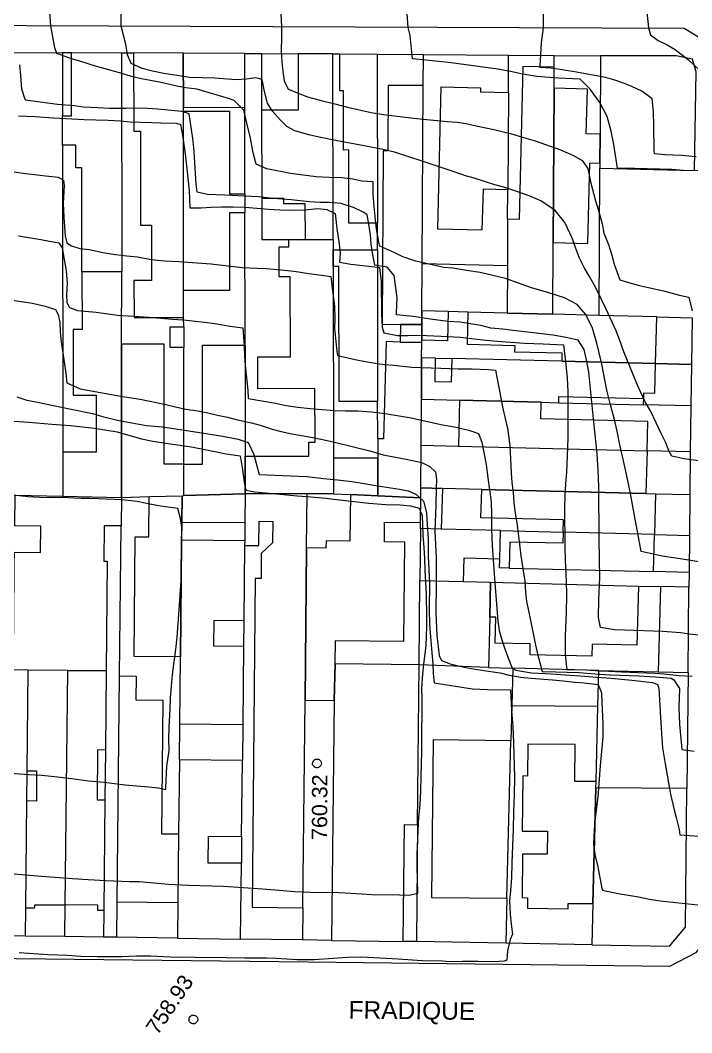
# Model space of a CAD drawing. Header units: metres. Extents: x 325024 to 7190115, y 7391967 to 10157759.
# Drawn here: x 325646.5 to 325723, y 7393605.6 to 7393721.1 of the extents above; entities that cross this region are included whole.
import ezdxf
from ezdxf.enums import TextEntityAlignment as Align

# ---------------------------------------------------------------- set-up
doc = ezdxf.new("R2010")
doc.units = ezdxf.units.M
doc.layers.get('0').update_dxf_attribs({"lineweight": 18})
for name, color, linetype, lineweight in [('100_SIST_VIARIO_MEIO_FIO', 1, 'Continuous', 18), ('160_P_SIMP_ASF_TOP', 7, 'Continuous', 18), ('206_MURO_E_MURO_ARRIMO', 7, 'Continuous', 18), ('214_PROJ_BEIRAL_EDIF', 10, 'Continuous', 18), ('600_CURVA_MESTRA', 14, 'Continuous', 18), ('604_CURVA_INTERM', 7, 'Continuous', 18), ('606_PTO_COTADO', 7, 'Continuous', 18)]:
    doc.layers.add(name, color=color, linetype=linetype, lineweight=lineweight)
doc.styles.add('Style-Arial', font='arial.ttf', dxfattribs={"height": 1.75})

# ---------------------------------------------------------------- blocks, each defined once
blk = doc.blocks.new('SP09')
at = {"color": 0, "linetype": 'Continuous'}
blk.add_lwpolyline([(-0.03, -0.51), (-0.14, -0.49), (-0.24, -0.46), (-0.31, -0.42), (-0.35, -0.39), (-0.42, -0.31), (-0.47, -0.24), (-0.51, -0.15), (-0.52, -0.09), (-0.52, 0.03), (-0.51, 0.11), (-0.48, 0.2), (-0.44, 0.27), (-0.4, 0.33), (-0.32, 0.39), (-0.23, 0.44), (-0.15, 0.48), (-0.1, 0.48), (-0.03, 0.48), (0.08, 0.48), (0.19, 0.44), (0.27, 0.4), (0.35, 0.32), (0.41, 0.23), (0.46, 0.11), (0.48, 0.03), (0.48, -0.03), (0.47, -0.08), (0.44, -0.21), (0.38, -0.3), (0.31, -0.38), (0.23, -0.44), (0.1, -0.49), (0.02, -0.51)], close=True, dxfattribs=at)

msp = doc.modelspace()

# ---------------------------------------------------------------- linework, layer by layer
at = {"layer": '100_SIST_VIARIO_MEIO_FIO'}
msp.add_lwpolyline([(325512.022, 7393658.305), (325512, 7393652.33), (325511.892, 7393620.672), (325512.849, 7393617.967), (325514.493, 7393616.586), (325516.635, 7393615.842), (325576.238, 7393614.852), (325679.249, 7393613.673), (325720.494, 7393613.183), (325723.483, 7393614.756), (325725.044, 7393616.717), (325725.825, 7393652.978), (325726.609, 7393715.755), (325724.031, 7393718.919), (325722.102, 7393720.12), (325553.368, 7393720.785)], dxfattribs=at)
at = {"layer": '206_MURO_E_MURO_ARRIMO'}
for p, q in [((325643.933, 7393717.358), (325651.264, 7393717.387)), ((325651.264, 7393717.387), (325652.31, 7393717.381)), ((325657.99, 7393717.351), (325659.371, 7393717.343)), ((325672.057, 7393717.276), (325673.951, 7393717.266)), ((325673.951, 7393717.266), (325678.125, 7393717.244)), ((325682.088, 7393717.223), (325682.859, 7393717.218)), ((325687.133, 7393717.188), (325692.395, 7393717.152)), ((325692.395, 7393717.152), (325702.107, 7393717.085)), ((325702.107, 7393717.085), (325707.304, 7393717.05)), ((325707.304, 7393717.05), (325712.582, 7393717.013)), ((325722.851, 7393677.067), (325722.8, 7393671.839)), ((325722.8, 7393671.839), (325722.753, 7393666.961)), ((325722.753, 7393666.961), (325722.708, 7393662.31)), ((325722.708, 7393662.31), (325722.666, 7393658.075)), ((325722.666, 7393658.075), (325722.65, 7393656.394)), ((325647.036, 7393616.624), (325645.347, 7393616.648)), ((325651.562, 7393616.56), (325647.036, 7393616.624)), ((325655.944, 7393616.498), (325651.562, 7393616.56)), ((325657.467, 7393616.476), (325655.944, 7393616.498)), ((325664.383, 7393616.378), (325657.467, 7393616.476)), ((325678.632, 7393616.176), (325671.566, 7393616.276)), ((325681.938, 7393616.129), (325678.632, 7393616.176)), ((325691.597, 7393615.992), (325690.111, 7393616.014)), ((325701.791, 7393615.809), (325691.597, 7393615.992)), ((325711.6, 7393615.633), (325701.791, 7393615.809))]:
    msp.add_line(p, q, dxfattribs=at)
for points in [[(325651.264, 7393717.387), (325651.274, 7393710.14)], [(325673.951, 7393717.266), (325673.959, 7393710.801)], [(325692.374, 7393713.598), (325692.395, 7393717.152)], [(325702.082, 7393712.812), (325702.107, 7393717.085)], [(325707.297, 7393715.689), (325707.304, 7393717.05)], [(325672.069, 7393701.256), (325672.061, 7393711.131)], [(325651.279, 7393706.809), (325651.327, 7393671.786)], [(325712.415, 7393687.399), (325712.51, 7393704.196)], [(325701.996, 7393698.368), (325702.016, 7393701.735)], [(325673.972, 7393700.783), (325673.979, 7393696.054), (325677.06, 7393696.057)], [(325672.081, 7393684.01), (325672.07, 7393699.096)], [(325687.163, 7393694.876), (325687.159, 7393697.913)], [(325665.085, 7393686.088), (325665.083, 7393687.153)], [(325665.106, 7393670.42), (325665.088, 7393683.741)], [(325693.794, 7393682.531), (325695.638, 7393682.485)], [(325687.191, 7393673.341), (325687.186, 7393677.588)], [(325707.819, 7393677.444), (325717.474, 7393677.202)], [(325722.8, 7393671.839), (325717.881, 7393671.963)], [(325718.835, 7393667.059), (325722.753, 7393666.961)], [(325657.776, 7393646.295), (325657.953, 7393663.399)], [(325701.173, 7393662.851), (325708.329, 7393662.671)], [(325718.717, 7393662.41), (325722.708, 7393662.31)], [(325702.183, 7393658.588), (325701.068, 7393658.616), (325701.094, 7393659.642)], [(325722.666, 7393658.075), (325718.61, 7393658.177)], [(325716.894, 7393656.539), (325719.411, 7393656.476)], [(325671.943, 7393652.57), (325671.913, 7393649.677)], [(325699.805, 7393647.229), (325702.584, 7393647.16)], [(325702.477, 7393642.931), (325702.375, 7393638.902)], [(325664.592, 7393636.708), (325664.634, 7393640.782)], [(325671.82, 7393640.716), (325671.778, 7393636.642)], [(325656.162, 7393637.83), (325656.104, 7393632.139)], [(325647.228, 7393635.458), (325647.193, 7393632.025)], [(325691.731, 7393629.314), (325691.597, 7393615.992)], [(325671.687, 7393627.978), (325671.656, 7393624.919)], [(325701.921, 7393620.955), (325701.791, 7393615.809)], [(325647.069, 7393619.828), (325647.036, 7393616.624)], [(325651.562, 7393616.56), (325651.599, 7393620.166)], [(325655.975, 7393619.537), (325655.944, 7393616.498)], [(325657.467, 7393616.476), (325657.508, 7393620.478)], [(325678.67, 7393619.854), (325678.632, 7393616.176)]]:
    msp.add_lwpolyline(points, dxfattribs=at)
at = {"layer": '214_PROJ_BEIRAL_EDIF'}
for points in [[(325651.279, 7393706.809), (325651.274, 7393710.14), (325652.321, 7393710.139), (325652.31, 7393717.381), (325657.99, 7393717.351), (325658.024, 7393692.368), (325653.498, 7393692.359), (325653.483, 7393704.214), (325652.798, 7393704.219), (325652.792, 7393706.81)], [(325665.083, 7393687.153), (325665.079, 7393690.226), (325665.052, 7393710.673), (325665.051, 7393711.12), (325665.043, 7393717.313), (325659.371, 7393717.343), (325659.388, 7393708.424), (325660.15, 7393708.426), (325660.163, 7393697.673), (325661.408, 7393697.674), (325661.414, 7393691.361), (325659.419, 7393691.361), (325659.426, 7393687.15)], [(325672.057, 7393717.276), (325665.043, 7393717.313), (325665.051, 7393711.12), (325672.061, 7393711.131)], [(325678.916, 7393696.06), (325682.118, 7393696.063), (325682.088, 7393717.223), (325678.125, 7393717.244), (325678.14, 7393710.802), (325673.959, 7393710.801), (325673.972, 7393700.783), (325676.473, 7393700.779), (325676.476, 7393700.16), (325678.908, 7393700.165)], [(325687.159, 7393697.913), (325683.918, 7393697.912), (325683.91, 7393706.269), (325683.3, 7393706.26), (325683.293, 7393712.997), (325682.868, 7393712.995), (325682.859, 7393717.218), (325687.133, 7393717.188)], [(325712.532, 7393708.051), (325712.513, 7393704.756), (325712.51, 7393704.196), (325723.291, 7393703.926), (325723.475, 7393715.163), (325723.066, 7393716.625), (325721.194, 7393717.001), (325712.582, 7393717.013)], [(325701.996, 7393698.368), (325701.965, 7393693.071), (325701.933, 7393687.662), (325707.135, 7393687.531), (325707.182, 7393695.709), (325707.283, 7393713.304), (325707.297, 7393715.689), (325703.733, 7393715.777), (325703.304, 7393698.338)], [(325692.227, 7393687.905), (325692.258, 7393693.316), (325692.374, 7393713.598), (325688.393, 7393713.62), (325688.353, 7393706.154), (325687.82, 7393706.153), (325687.707, 7393686.384), (325689.804, 7393686.375), (325692.218, 7393686.36)], [(325702.082, 7393712.812), (325702.016, 7393701.735), (325699.192, 7393701.806), (325699.069, 7393697.103), (325694.028, 7393697.226), (325694.433, 7393713.473), (325698.911, 7393713.358), (325698.899, 7393712.894)], [(325707.283, 7393713.304), (325707.182, 7393695.709), (325711.124, 7393695.615), (325711.351, 7393704.78), (325712.513, 7393704.756), (325712.532, 7393708.051), (325710.954, 7393708.095), (325711.078, 7393713.209)], [(325672.069, 7393701.256), (325672.07, 7393699.096), (325670.287, 7393699.091), (325670.305, 7393690.232), (325665.079, 7393690.226), (325665.052, 7393710.673), (325670.296, 7393710.677), (325670.306, 7393701.255)], [(325682.118, 7393696.063), (325682.12, 7393694.868), (325682.123, 7393692.982), (325682.154, 7393671.109), (325682.159, 7393667.069), (325679.158, 7393667.064), (325672.094, 7393667.046), (325672.091, 7393671.351), (325679.336, 7393671.363), (325679.329, 7393672.938), (325680.056, 7393672.941), (325680.046, 7393679.051), (325673.548, 7393679.039), (325673.548, 7393682.689), (325677.248, 7393682.691), (325677.235, 7393691.789), (325675.962, 7393691.783), (325675.958, 7393695.23), (325677.059, 7393695.232), (325677.06, 7393696.057), (325678.916, 7393696.06)], [(325687.186, 7393677.588), (325682.783, 7393677.58), (325682.759, 7393692.982), (325682.123, 7393692.982), (325682.12, 7393694.868), (325687.163, 7393694.876)], [(325701.933, 7393687.662), (325697.471, 7393687.774), (325695.25, 7393687.829), (325692.227, 7393687.905), (325692.258, 7393693.316), (325701.965, 7393693.071)], [(325651.327, 7393671.786), (325651.334, 7393666.791), (325657.987, 7393666.639), (325658.012, 7393684.106), (325658.024, 7393692.368), (325653.498, 7393692.359), (325653.507, 7393685.802), (325652.478, 7393685.8), (325652.49, 7393678.286), (325655.125, 7393678.286), (325655.128, 7393671.793)], [(325695.25, 7393687.829), (325692.227, 7393687.905), (325692.218, 7393686.36), (325692.208, 7393684.601), (325695.169, 7393684.521)], [(325718.998, 7393687.234), (325712.415, 7393687.399), (325707.135, 7393687.531), (325701.933, 7393687.662), (325697.471, 7393687.774), (325697.379, 7393684.109), (325702.812, 7393683.975), (325702.792, 7393683.251), (325708.188, 7393683.117), (325708.161, 7393682.17), (325718.863, 7393681.9)], [(325692.208, 7393684.601), (325692.218, 7393686.36), (325689.804, 7393686.375), (325689.757, 7393684.365), (325692.206, 7393684.299)], [(325718.863, 7393681.9), (325718.998, 7393687.234), (325723.016, 7393687.134), (325722.929, 7393681.798)], [(325665.085, 7393686.088), (325665.088, 7393683.741), (325663.541, 7393683.741), (325663.538, 7393686.087)], [(325665.106, 7393670.42), (325662.872, 7393670.416), (325662.851, 7393684.112), (325658.012, 7393684.106), (325657.987, 7393666.639), (325661.152, 7393666.729), (325664.903, 7393666.836), (325665.111, 7393666.842)], [(325687.191, 7393673.341), (325687.194, 7393671.117), (325687.2, 7393666.831), (325692.104, 7393666.599), (325692.111, 7393667.731), (325692.139, 7393672.609), (325692.169, 7393677.837), (325692.196, 7393682.572), (325692.206, 7393684.299), (325689.757, 7393684.365), (325688.143, 7393684.408), (325687.859, 7393673.324)], [(325672.081, 7393684.01), (325672.091, 7393671.351), (325672.094, 7393667.046), (325665.111, 7393666.842), (325665.106, 7393670.42), (325667.24, 7393670.424), (325667.221, 7393683.998)], [(325717.5, 7393677.908), (325717.519, 7393678.559), (325718.778, 7393678.527), (325718.863, 7393681.9), (325708.161, 7393682.17), (325695.638, 7393682.485), (325695.568, 7393679.767), (325693.724, 7393679.81), (325693.794, 7393682.531), (325692.196, 7393682.572), (325692.169, 7393677.837), (325696.519, 7393677.728), (325705.822, 7393677.495), (325707.819, 7393677.444), (325707.836, 7393678.147)], [(325718.863, 7393681.9), (325722.929, 7393681.798), (325722.851, 7393677.067), (325717.474, 7393677.202), (325717.5, 7393677.908), (325717.519, 7393678.559), (325718.778, 7393678.527)], [(325717.881, 7393671.963), (325717.966, 7393675.283), (325705.776, 7393675.593), (325705.822, 7393677.495), (325696.519, 7393677.728), (325696.389, 7393672.502)], [(325696.389, 7393672.502), (325717.881, 7393671.963), (325717.756, 7393667.086), (325699.041, 7393667.556), (325694.557, 7393667.669), (325692.111, 7393667.731), (325692.139, 7393672.609)], [(325684.083, 7393666.978), (325687.2, 7393666.831), (325687.194, 7393671.117), (325682.154, 7393671.109), (325682.159, 7393667.069)], [(325657.953, 7393663.399), (325656.026, 7393663.412), (325655.984, 7393659.38), (325656.367, 7393659.374), (325656.254, 7393646.868), (325651.875, 7393646.912), (325647.346, 7393646.957), (325645.662, 7393646.974), (325645.719, 7393652.484), (325645.787, 7393659.041), (325645.801, 7393660.383), (325648.77, 7393660.361), (325648.798, 7393663.375), (325645.832, 7393663.398), (325645.868, 7393666.916), (325651.334, 7393666.791), (325657.987, 7393666.639)], [(325664.903, 7393666.836), (325664.871, 7393663.796), (325664.851, 7393661.81), (325664.713, 7393648.451), (325659.44, 7393648.5), (325659.558, 7393662.151), (325661.108, 7393662.138), (325661.152, 7393666.729)], [(325672.059, 7393663.73), (325664.871, 7393663.796), (325664.903, 7393666.836), (325665.111, 7393666.842), (325672.094, 7393667.046)], [(325672.059, 7393663.73), (325672.039, 7393661.744), (325672.032, 7393661.153), (325673.653, 7393661.14), (325673.673, 7393663.93), (325675.24, 7393663.906), (325675.217, 7393661.468), (325673.925, 7393660.242), (325673.902, 7393657.393), (325673.239, 7393657.396), (325672.903, 7393619.903), (325678.67, 7393619.854), (325678.915, 7393643.531), (325679.094, 7393660.878), (325679.158, 7393667.064), (325672.094, 7393667.046)], [(325692.076, 7393663.787), (325692.104, 7393666.599), (325687.2, 7393666.831), (325684.083, 7393666.978), (325684.028, 7393661.663), (325681.302, 7393661.689), (325681.295, 7393660.859), (325679.094, 7393660.878), (325678.915, 7393643.531), (325682.222, 7393643.5), (325682.36, 7393647.654), (325682.38, 7393650.333), (325690.167, 7393650.268), (325690.27, 7393661.547), (325687.963, 7393661.566), (325687.984, 7393663.824)], [(325692.069, 7393663.08), (325692.076, 7393663.787), (325692.104, 7393666.599), (325692.111, 7393667.731), (325694.557, 7393667.669), (325694.437, 7393663.02)], [(325718.717, 7393662.41), (325708.329, 7393662.671), (325708.367, 7393664.08), (325698.955, 7393664.317), (325699.041, 7393667.556), (325717.756, 7393667.086), (325718.835, 7393667.059)], [(325701.094, 7393659.642), (325701.173, 7393662.851), (325694.437, 7393663.02), (325692.069, 7393663.08), (325692.01, 7393657.164), (325696.986, 7393657.039), (325697.059, 7393659.743)], [(325702.183, 7393658.588), (325718.61, 7393658.177), (325718.717, 7393662.41), (325708.329, 7393662.671), (325708.295, 7393661.41), (325702.255, 7393661.558)], [(325664.713, 7393648.451), (325664.851, 7393661.81), (325672.039, 7393661.744), (325672.032, 7393661.153), (325671.943, 7393652.57), (325668.506, 7393652.596), (325668.481, 7393649.712), (325671.913, 7393649.677), (325671.82, 7393640.716), (325664.634, 7393640.782)], [(325696.986, 7393657.039), (325700.053, 7393656.962), (325699.952, 7393652.99), (325699.805, 7393647.229), (325691.913, 7393647.557), (325692.01, 7393657.164)], [(325716.894, 7393656.539), (325716.726, 7393649.776), (325711.618, 7393649.908), (325711.573, 7393648.524), (325704.549, 7393648.699), (325704.579, 7393649.936), (325700.572, 7393650.034), (325700.658, 7393652.973), (325699.952, 7393652.99), (325700.053, 7393656.962)], [(325722.555, 7393646.66), (325722.65, 7393656.394), (325719.411, 7393656.476), (325719.164, 7393646.745)], [(325682.36, 7393647.654), (325682.222, 7393643.5), (325681.938, 7393616.129), (325690.111, 7393616.014), (325690.236, 7393629.324), (325691.731, 7393629.314), (325691.913, 7393647.557)], [(325702.477, 7393642.931), (325712.284, 7393642.843), (325712.386, 7393646.914), (325702.584, 7393647.16)], [(325651.599, 7393620.166), (325651.875, 7393646.912), (325647.346, 7393646.957), (325647.228, 7393635.458), (325648.331, 7393635.446), (325648.297, 7393632.013), (325647.193, 7393632.025), (325647.069, 7393619.828), (325648.109, 7393619.825), (325648.109, 7393620.199)], [(325651.599, 7393620.166), (325651.875, 7393646.912), (325656.254, 7393646.868), (325656.162, 7393637.83), (325655.274, 7393637.84), (325655.226, 7393632.144), (325656.104, 7393632.139), (325655.975, 7393619.537), (325655.312, 7393619.54), (325655.314, 7393620.13)], [(325657.776, 7393646.295), (325659.671, 7393646.277), (325659.638, 7393643.556), (325662.711, 7393643.525), (325662.572, 7393628.293), (325664.506, 7393628.274), (325664.425, 7393620.412), (325657.508, 7393620.478)], [(325712.386, 7393646.914), (325719.164, 7393646.745), (325722.555, 7393646.66), (325722.427, 7393633.467), (325712.05, 7393633.518), (325712.067, 7393634.228), (325712.284, 7393642.843)], [(325701.921, 7393620.955), (325702.375, 7393638.902), (325693.493, 7393638.982), (325693.334, 7393621.032)], [(325711.718, 7393620.324), (325712.05, 7393633.518), (325712.067, 7393634.228), (325709.645, 7393634.253), (325709.689, 7393638.466), (325704.295, 7393638.514), (325704.264, 7393634.873), (325703.723, 7393634.877), (325703.665, 7393628.595), (325706.522, 7393628.566), (325706.497, 7393625.948), (325703.707, 7393625.968), (325703.654, 7393621.012), (325704.262, 7393620.999), (325704.249, 7393619.787), (325708.908, 7393619.743), (325708.908, 7393620.347)], [(325671.656, 7393624.919), (325667.891, 7393624.948), (325667.917, 7393628.013), (325671.687, 7393627.978), (325671.778, 7393636.642), (325664.592, 7393636.708), (325664.506, 7393628.274), (325664.425, 7393620.412), (325664.383, 7393616.378), (325671.566, 7393616.276)], [(325711.718, 7393620.324), (325711.6, 7393615.633), (325720.43, 7393615.475), (325722.273, 7393617.62), (325722.427, 7393633.467), (325712.05, 7393633.518)]]:
    msp.add_lwpolyline(points, close=True, dxfattribs=at)
at = {"layer": '600_CURVA_MESTRA', "elevation": 750, "flags": 128}
msp.add_lwpolyline([(325723.711, 7393703.883), (325722.028, 7393703.914), (325720.695, 7393704.033), (325716.488, 7393704.157), (325714.508, 7393704.196), (325714.115, 7393706.893), (325713.808, 7393708.418), (325713.32, 7393710.067), (325712.496, 7393711.666), (325711.416, 7393713.208), (325710.26, 7393714.319), (325707.774, 7393714.448), (325706.767, 7393714.515), (325705.337, 7393714.652), (325703.506, 7393714.928), (325702.513, 7393715.191), (325700.893, 7393715.493), (325695.554, 7393716.193), (325694.155, 7393716.357), (325691.159, 7393716.662), (325691.024, 7393717.781), (325690.893, 7393719.332), (325690.66, 7393720.243), (325689.934, 7393730.102)], dxfattribs=at)
at = {"layer": '600_CURVA_MESTRA'}
for points, elevation in [([(325646.25, 7393710.151), (325648.163, 7393710.085), (325650.267, 7393709.926), (325653.763, 7393709.753), (325655.085, 7393709.689), (325656.497, 7393709.649), (325657.85, 7393709.577), (325658.997, 7393709.487), (325661.47, 7393709.391), (325662.488, 7393709.377), (325664.238, 7393709.302), (325664.708, 7393709.176), (325664.959, 7393707.942), (325665.246, 7393705.837), (325665.459, 7393704.122), (325665.691, 7393701.632), (325665.774, 7393699.653), (325667.094, 7393699.676), (325668.204, 7393699.744), (325669.397, 7393699.792), (325670.707, 7393699.798), (325672.087, 7393699.731), (325674.754, 7393699.528), (325676.034, 7393699.42), (325677.088, 7393699.406), (325678.894, 7393699.449), (325680.382, 7393699.575), (325681.382, 7393699.464), (325682.332, 7393699.013), (325682.543, 7393697.311), (325682.8, 7393695.517), (325682.902, 7393694.493), (325682.846, 7393693.467), (325684.137, 7393693.231), (325686.875, 7393692.92), (325687.401, 7393692.877), (325687.576, 7393691.247), (325687.615, 7393687.583), (325687.707, 7393686.045), (325687.891, 7393685.425), (325689.444, 7393685.096), (325690.631, 7393685.1), (325691.907, 7393685.128), (325694.416, 7393685.032), (325696.601, 7393684.903), (325698.532, 7393684.704), (325699.535, 7393684.579), (325700.791, 7393684.452), (325703.929, 7393684.232), (325706.031, 7393684.159), (325708.379, 7393684.039), (325708.635, 7393681.799), (325708.766, 7393680.247), (325708.839, 7393678.699), (325708.863, 7393677.256), (325708.837, 7393673.479), (325708.824, 7393672.339), (325708.699, 7393669.572), (325708.601, 7393668.164), (325708.528, 7393666.811), (325708.484, 7393665.463), (325708.516, 7393661.042), (325708.539, 7393659.491), (325708.669, 7393657.047), (325708.722, 7393655.524), (325708.672, 7393653.491), (325708.561, 7393650.871), (325708.533, 7393649.85), (325708.56, 7393648.732), (325708.654, 7393647.642), (325708.757, 7393647.028), (325710.933, 7393646.989), (325712.445, 7393646.884), (325713.545, 7393646.835), (325714.959, 7393646.746), (325718.768, 7393646.589), (325719.783, 7393646.517), (325721.521, 7393646.352), (325723.004, 7393646.24)], 755), ([(325645.185, 7393675.377), (325647.436, 7393675.238), (325650.063, 7393674.978), (325652.172, 7393674.827), (325653.564, 7393674.705), (325654.938, 7393674.521), (325657.522, 7393674.108), (325660.278, 7393673.325), (325661.579, 7393673.07), (325663.302, 7393672.795), (325665.992, 7393672.395), (325668.623, 7393671.891), (325669.933, 7393671.63), (325671.509, 7393671.37), (325671.792, 7393669.776), (325671.986, 7393668.387), (325672.15, 7393667.454), (325673.175, 7393667.29), (325675.677, 7393667.042), (325678.014, 7393666.834), (325679.15, 7393666.763), (325681.298, 7393666.562), (325682.841, 7393666.36), (325686.172, 7393665.997), (325688.123, 7393665.845), (325689.712, 7393665.781), (325690.932, 7393665.691), (325691.931, 7393665.4), (325692.24, 7393664.569), (325692.324, 7393662.329), (325692.437, 7393660.946), (325692.518, 7393659.659), (325692.551, 7393658.355), (325692.7, 7393655.583), (325692.751, 7393653.058), (325692.749, 7393651.899), (325692.721, 7393650.807), (325692.659, 7393649.736), (325692.422, 7393647.625), (325692.313, 7393646.539), (325692.197, 7393644.853), (325692.229, 7393643.744), (325692.233, 7393641.577), (325692.2, 7393640.318), (325692.187, 7393637.681), (325692.11, 7393634.808), (325692.052, 7393633.191), (325691.975, 7393631.636), (325691.849, 7393630.187), (325691.765, 7393628.709), (325691.666, 7393625.875), (325691.663, 7393624.572), (325691.714, 7393621.468), (325690.768, 7393621.256), (325689.672, 7393621.285), (325686.541, 7393621.318), (325684.173, 7393621.489), (325682.755, 7393621.557), (325679.49, 7393621.594), (325677.745, 7393621.651), (325674.09, 7393621.964), (325669.625, 7393622.261), (325665.617, 7393622.369), (325663.363, 7393622.51), (325659.999, 7393622.786), (325658.967, 7393622.81), (325656.213, 7393622.927), (325654.208, 7393623.05), (325652.421, 7393623.13), (325648.892, 7393623.397), (325644.865, 7393623.762)], 760)]:
    msp.add_lwpolyline(points, dxfattribs=dict(at, elevation=elevation))
at = {"layer": '604_CURVA_INTERM', "flags": 128}
for points, elevation in [([(325716.576, 7393736.856), (325716.777, 7393735.616), (325716.891, 7393734.414), (325717.043, 7393731.664), (325717.063, 7393730.394), (325717.052, 7393729.554), (325718.063, 7393720.202), (325718.283, 7393719.389), (325719.165, 7393718.766), (325720.156, 7393718.25), (325721.092, 7393717.723), (325722.611, 7393716.56), (325723.838, 7393715.412)], 748), ([(325724.039, 7393659.267), (325721.144, 7393659.721), (325719.621, 7393659.934), (325717.209, 7393660.459), (325716.807, 7393662.75), (325716.519, 7393664.178), (325715.994, 7393667.073), (325715.453, 7393669.64), (325714.728, 7393672.828), (325714.505, 7393673.994), (325714.165, 7393675.542), (325713.727, 7393677.193), (325713.308, 7393678.855), (325712.7, 7393682.036), (325712.161, 7393684.215), (325711.665, 7393685.942), (325710.907, 7393687.496), (325709.904, 7393688.636), (325708.465, 7393689.383), (325706.706, 7393689.961), (325704.703, 7393690.535), (325701.744, 7393691.625), (325698.849, 7393692.309), (325697.317, 7393692.527), (325695.757, 7393692.776), (325694.72, 7393692.851), (325691.529, 7393693.58), (325690.043, 7393694.08), (325689.129, 7393694.532), (325687.435, 7393695.295), (325687.331, 7393695.765), (325687.061, 7393697.253), (325686.956, 7393698.292), (325686.774, 7393699.805), (325686.692, 7393701.214), (325686.659, 7393702.627), (325685.376, 7393702.712), (325684.365, 7393702.951), (325683.16, 7393703.08), (325681.646, 7393703.129), (325680.185, 7393703.202), (325678.7, 7393703.4), (325677.251, 7393703.562), (325674.556, 7393704.098), (325673.332, 7393704.663), (325673.002, 7393705.939), (325672.697, 7393707.608), (325672.262, 7393709.318), (325671.933, 7393710.81), (325670.844, 7393711.912), (325670.2, 7393712.12), (325667.878, 7393712.813), (325666.583, 7393713.185), (325665.312, 7393713.359), (325664.304, 7393713.548), (325662.347, 7393713.994), (325660.264, 7393714.38), (325659.132, 7393714.653), (325658.05, 7393715.001), (325656.133, 7393715.505), (325655.164, 7393715.788), (325653.258, 7393716.38), (325652.287, 7393716.641), (325650.614, 7393717.257), (325650.392, 7393717.927), (325649.95, 7393720.404), (325649.21, 7393730.218)], 753), ([(325724.282, 7393670.753), (325722.116, 7393671.052), (325720.698, 7393671.349), (325720.384, 7393671.865), (325720.026, 7393672.869), (325719.447, 7393674.011), (325718.925, 7393675.164), (325718.276, 7393676.523), (325717.677, 7393677.546), (325717.123, 7393678.671), (325716.666, 7393679.707), (325715.253, 7393683.252), (325714.752, 7393684.632), (325714.358, 7393685.636), (325713.228, 7393688.12), (325712.71, 7393689.209), (325711.989, 7393690.604), (325711.312, 7393691.85), (325710.757, 7393692.795), (325710.198, 7393693.912), (325709.771, 7393695.011), (325709.37, 7393696.129), (325708.518, 7393697.989), (325707.425, 7393699.371), (325705.787, 7393700.447), (325704.452, 7393701.027), (325702.942, 7393701.58), (325701.551, 7393702.005), (325700.546, 7393702.288), (325698.201, 7393703.035), (325697.194, 7393703.332), (325696.021, 7393703.741), (325692.356, 7393704.947), (325690.755, 7393705.491), (325689.109, 7393706.004), (325687.78, 7393706.325), (325685.836, 7393706.702), (325682.402, 7393707.341), (325680.511, 7393707.707), (325679.512, 7393707.962), (325677.763, 7393708.448), (325676.849, 7393708.935), (325676.098, 7393709.663), (325675.164, 7393710.708), (325674.633, 7393711.6), (325674.3, 7393712.926), (325674.037, 7393714.301), (325673.304, 7393714.485), (325672.248, 7393714.319), (325671.083, 7393714.276), (325668.633, 7393714.44), (325665.741, 7393714.542), (325664.292, 7393714.74), (325662.807, 7393714.975), (325661.522, 7393715.254), (325660.371, 7393715.553), (325659.103, 7393716.123), (325658.7, 7393717.098), (325658.503, 7393718.32), (325657.951, 7393720.372), (325657.964, 7393730.23)], 752), ([(325723.472, 7393705.472), (325721.798, 7393705.641), (325719.89, 7393705.715), (325718.738, 7393705.833), (325718.696, 7393706.2), (325718.656, 7393708.971), (325718.628, 7393710.657), (325718.482, 7393712.098), (325717.297, 7393712.987), (325716.15, 7393713.488), (325715.197, 7393713.881), (325714.226, 7393714.214), (325713.163, 7393714.536), (325709.835, 7393715.152), (325707.971, 7393715.451), (325706.887, 7393715.582), (325705.715, 7393715.653), (325705.711, 7393715.861), (325705.763, 7393717.131), (325705.852, 7393718.472), (325706.087, 7393720.183), (325706.17, 7393729.701)], 749), ([(325723.759, 7393650.949), (325722.68, 7393651.052), (325721.686, 7393651.207), (325719.685, 7393651.357), (325715.309, 7393651.499), (325714.175, 7393651.556), (325712.585, 7393651.813), (325712.345, 7393652.955), (325712.377, 7393655.049), (325712.486, 7393657.453), (325712.423, 7393661.847), (325712.401, 7393667.832), (325712.32, 7393669.761), (325712.183, 7393671.606), (325711.797, 7393675.615), (325711.254, 7393680.939), (325710.988, 7393682.328), (325710.712, 7393683.506), (325710.025, 7393684.577), (325708.638, 7393684.866), (325707.19, 7393685.136), (325702.609, 7393685.671), (325701.465, 7393685.819), (325700.093, 7393685.953), (325698.931, 7393686.234), (325696.576, 7393686.612), (325695.177, 7393686.704), (325693.226, 7393686.964), (325691.248, 7393687.256), (325689.328, 7393687.471), (325689.322, 7393687.729), (325689.419, 7393689.404), (325689.055, 7393691.948), (325688.261, 7393692.897), (325686.868, 7393693.142), (325686.62, 7393694.289), (325686.456, 7393695.561), (325686.367, 7393696.588), (325686.189, 7393697.785), (325686.006, 7393698.852), (325685.595, 7393699.119), (325684.438, 7393699.711), (325683.027, 7393700.161), (325681.666, 7393700.275), (325680.635, 7393700.286), (325679.412, 7393700.355), (325677.339, 7393700.577), (325675.285, 7393700.739), (325673.578, 7393700.93), (325669.764, 7393701.115), (325667.812, 7393701.195), (325666.64, 7393701.446), (325666.504, 7393702.349), (325666.319, 7393705.496), (325666.236, 7393706.495), (325666.115, 7393707.58), (325665.728, 7393710.393), (325664.879, 7393710.655), (325662.096, 7393710.901), (325660.378, 7393711.04), (325658.536, 7393710.997), (325656.624, 7393710.977), (325655.291, 7393711.06), (325653.641, 7393711.141), (325652.647, 7393711.296), (325650.698, 7393711.434), (325649.563, 7393711.613), (325647.088, 7393711.939), (325646.999, 7393712.145), (325646.658, 7393713.21), (325646.541, 7393714.764), (325646.426, 7393715.966)], 754), ([(325644.464, 7393703.942), (325647.054, 7393703.574), (325649.706, 7393703.261), (325650.77, 7393703.155), (325651.398, 7393702.834), (325651.483, 7393702.212), (325651.353, 7393700.149), (325651.412, 7393698.598), (325651.513, 7393697.501), (325651.585, 7393696.486), (325651.789, 7393695.687), (325652.291, 7393695.346), (325653.265, 7393695.043), (325654.321, 7393694.907), (325655.88, 7393694.586), (325657.306, 7393694.355), (325658.611, 7393694.194), (325659.83, 7393694.067), (325661.367, 7393693.785), (325662.9, 7393693.639), (325664.527, 7393693.562), (325666.08, 7393693.427), (325668.214, 7393693.295), (325671.761, 7393692.858), (325673.441, 7393692.769), (325674.469, 7393692.735), (325676.149, 7393692.61), (325677.676, 7393692.456), (325679.36, 7393692.195), (325680.787, 7393692), (325681.842, 7393691.828), (325682.034, 7393690.187), (325682.286, 7393688.457), (325682.315, 7393686.987), (325682.281, 7393685.958), (325682.528, 7393683.276), (325682.594, 7393682.821), (325684.639, 7393682.363), (325685.797, 7393682.145), (325686.905, 7393681.961), (325687.955, 7393681.816), (325689.008, 7393681.73), (325691.073, 7393681.513), (325694.369, 7393681.366), (325696.341, 7393681.297), (325697.969, 7393681.292), (325699.765, 7393681.232), (325700.619, 7393681.172), (325700.94, 7393679.383), (325701.467, 7393676.777), (325701.983, 7393674.493), (325702.261, 7393672.552), (325702.396, 7393669.439), (325702.492, 7393668.334), (325702.618, 7393667.185), (325702.703, 7393666.028), (325702.854, 7393664.861), (325703.033, 7393663.737), (325703.337, 7393661.318), (325703.501, 7393659.975), (325703.948, 7393657.108), (325704.04, 7393655.837), (325704.159, 7393654.766), (325704.466, 7393653.385), (325705.177, 7393649.784), (325705.382, 7393648.787), (325705.705, 7393647.661), (325705.917, 7393646.78), (325707.47, 7393646.753), (325708.776, 7393646.696), (325710.15, 7393646.685), (325711.914, 7393646.525), (325713.684, 7393646.418), (325716.947, 7393646.306), (325718.823, 7393646.185), (325720.619, 7393646.032), (325720.92, 7393645.841), (325721.591, 7393644.854), (325721.509, 7393642.686), (325721.596, 7393640.766), (325721.852, 7393637.884), (325723.237, 7393637.717)], 756), ([(325646.268, 7393696.469), (325648.797, 7393696.046), (325649.783, 7393695.86), (325650.869, 7393695.679), (325651.228, 7393695.109), (325651.46, 7393693.755), (325651.704, 7393692.477), (325651.801, 7393691.07), (325651.739, 7393689.697), (325651.782, 7393688.867), (325652.061, 7393688.282), (325652.976, 7393687.976), (325655.107, 7393687.75), (325657.559, 7393687.427), (325661.168, 7393687.189), (325663.759, 7393686.964), (325665.079, 7393686.878), (325667.47, 7393686.609), (325668.628, 7393686.463), (325670.379, 7393686.157), (325671.822, 7393685.987), (325671.977, 7393683.972), (325672.023, 7393682.793), (325672.105, 7393681.686), (325672.401, 7393678.862), (325672.418, 7393677.908), (325675.547, 7393677.391), (325676.771, 7393677.128), (325678.101, 7393676.915), (325679.495, 7393676.778), (325682.219, 7393676.572), (325683.523, 7393676.534), (325684.943, 7393676.525), (325686.503, 7393676.42), (325688.033, 7393676.216), (325690.758, 7393675.744), (325691.888, 7393675.521), (325694.382, 7393674.976), (325696.116, 7393674.645), (325697.696, 7393674.285), (325698.695, 7393673.922), (325699.058, 7393672.926), (325699.542, 7393670.398), (325699.723, 7393668.884), (325700.113, 7393666.13), (325700.168, 7393664.751), (325700.173, 7393663.031), (325700.246, 7393661.108), (325700.501, 7393657.406), (325700.758, 7393653.993), (325700.898, 7393652.544), (325701.05, 7393651.45), (325701.346, 7393650.39), (325701.73, 7393649.247), (325702.096, 7393648.237), (325702.525, 7393647.16), (325702.939, 7393646.938), (325704.727, 7393646.646), (325706.273, 7393646.548), (325707.535, 7393646.498), (325709.097, 7393646.363), (325710.273, 7393646.314), (325712.663, 7393646.103), (325713.777, 7393646.037), (325716.15, 7393645.81), (325718.487, 7393645.52), (325719.06, 7393645.304), (325719.22, 7393644.904), (325719.406, 7393641.527), (325719.558, 7393639.152), (325719.66, 7393638.091), (325719.947, 7393636.253), (325720.564, 7393632.8), (325720.914, 7393631.161), (325721.185, 7393630.154), (325721.529, 7393628.773), (325721.615, 7393628.17), (325724.323, 7393627.976)], 757), ([(325646.056, 7393678.124), (325647.226, 7393677.725), (325648.412, 7393677.513), (325652.069, 7393676.758), (325654.708, 7393676.212), (325655.837, 7393675.881), (325657.561, 7393675.448), (325659.17, 7393675.129), (325660.832, 7393674.835), (325662.675, 7393674.684), (325666.171, 7393674.172), (325669.536, 7393673.628), (325671.297, 7393673.266), (325672.442, 7393672.888), (325673.071, 7393671.518), (325673.438, 7393670.242), (325673.679, 7393669.244), (325677.292, 7393669.1), (325679.152, 7393669.01), (325681.009, 7393668.789), (325682.611, 7393668.656), (325684.254, 7393668.459), (325685.653, 7393668.223), (325686.713, 7393668.023), (325689.661, 7393667.593), (325690.68, 7393667.385), (325691.545, 7393667.003), (325692.396, 7393666.211), (325692.753, 7393664.902), (325692.811, 7393663.545), (325692.93, 7393661.905), (325692.95, 7393659.994), (325693.088, 7393656.867), (325693.06, 7393653.852), (325693.107, 7393652.176), (325693.235, 7393650.264), (325693.468, 7393647.616), (325693.526, 7393646.562), (325693.633, 7393645.51), (325697.982, 7393644.83), (325699.684, 7393644.738), (325702.327, 7393644.696), (325702.449, 7393642.329), (325702.589, 7393640.506), (325702.665, 7393638.641), (325702.768, 7393634.716), (325702.732, 7393632.758), (325702.66, 7393630.801), (325702.627, 7393628.829), (325702.533, 7393626.91), (325702.473, 7393624.969), (325702.442, 7393623.25), (325702.33, 7393621.803), (325702.204, 7393620.656), (325702.288, 7393619.124), (325702.384, 7393617.983), (325702.549, 7393616.82), (325702.298, 7393616.232), (325701.99, 7393614.944), (325701.916, 7393613.875), (325701.613, 7393613.776), (325700.393, 7393613.683), (325698.608, 7393613.702), (325696.84, 7393613.711), (325695.374, 7393613.698), (325694.172, 7393613.79), (325692.776, 7393613.77), (325689.513, 7393613.998), (325685.347, 7393614.227), (325683.794, 7393614.171), (325682.116, 7393614.076), (325679.951, 7393613.896), (325677.977, 7393613.903), (325675.638, 7393614.076), (325674.542, 7393614.105), (325672.065, 7393614.09), (325669.923, 7393614.154), (325666.386, 7393614.18), (325665.302, 7393614.225), (325664.281, 7393614.183), (325661.346, 7393614.318), (325659.702, 7393614.318), (325658.023, 7393614.261), (325655.267, 7393614.261), (325653.358, 7393614.279), (325651.791, 7393614.401), (325649.66, 7393614.465), (325646.353, 7393614.708)], 759), ([(325644.774, 7393635.224), (325647.43, 7393635.063), (325648.932, 7393634.982), (325650.705, 7393634.76), (325652.617, 7393634.546), (325654.253, 7393634.307), (325656.007, 7393634.174), (325658.388, 7393633.868), (325661.12, 7393633.631), (325662.164, 7393633.525), (325663.052, 7393633.346), (325663.046, 7393633.568), (325663.183, 7393636.013), (325663.431, 7393637.766), (325663.397, 7393639.07), (325663.439, 7393640.432), (325663.545, 7393642.547), (325663.597, 7393643.781), (325663.68, 7393645.078), (325663.803, 7393646.433), (325664.193, 7393649.287), (325664.352, 7393650.714), (325664.575, 7393653.838), (325664.7, 7393655.518), (325664.794, 7393657.17), (325664.857, 7393660.04), (325664.831, 7393661.266), (325664.856, 7393663.244), (325664.737, 7393664.243), (325664.4, 7393665.367), (325663.574, 7393665.504), (325662.449, 7393665.663), (325661.211, 7393665.887), (325659.772, 7393666.188), (325658.076, 7393666.36), (325654.446, 7393666.515), (325653.395, 7393666.516), (325651.122, 7393666.621), (325649.937, 7393666.603), (325648.659, 7393666.625), (325647.414, 7393666.696), (325644.532, 7393667.009)], 761)]:
    msp.add_lwpolyline(points, dxfattribs=dict(at, elevation=elevation))
at = {"layer": '604_CURVA_INTERM'}
for points, elevation in [([(325675.75, 7393730.113), (325676.221, 7393720.3), (325676.233, 7393719.156), (325676.206, 7393717.567), (325676.257, 7393716.36), (325676.375, 7393715.216), (325676.524, 7393714.136), (325676.996, 7393713.211), (325679.174, 7393712.325), (325680.765, 7393711.909), (325682.313, 7393711.536), (325683.74, 7393711.146), (325686.44, 7393710.547), (325687.836, 7393710.324), (325689.093, 7393710.148), (325691.269, 7393709.88), (325692.399, 7393709.765), (325695.101, 7393709.526), (325696.252, 7393709.422), (325697.277, 7393709.294), (325698.392, 7393709.032), (325700.43, 7393708.616), (325702.592, 7393708.079), (325703.549, 7393707.78), (325705.143, 7393707.314), (325708.038, 7393706.292), (325709.497, 7393705.628), (325710.483, 7393705.067), (325711.135, 7393704.141), (325711.476, 7393702.471), (325712.022, 7393700.481), (325712.357, 7393699.371), (325712.755, 7393697.856), (325712.951, 7393696.793), (325713.484, 7393695.476), (325713.856, 7393694.28), (325714.153, 7393693.257), (325714.776, 7393691.469), (325715.772, 7393691.155), (325717.036, 7393690.792), (325719.91, 7393690.147), (325721.562, 7393689.714), (325722.639, 7393689.467), (325723.034, 7393687.93)], 751), ([(325644.508, 7393689.3), (325647.862, 7393688.776), (325649.291, 7393688.459), (325650.475, 7393688.066), (325650.8, 7393687.503), (325650.956, 7393686.603), (325651.022, 7393685.471), (325651.115, 7393684.38), (325651.479, 7393682.103), (325651.654, 7393680.775), (325651.772, 7393679.704), (325653.286, 7393679.014), (325655.175, 7393678.699), (325657.892, 7393678.196), (325660.141, 7393677.842), (325663.045, 7393677.224), (325664.153, 7393676.968), (325665.338, 7393676.719), (325666.679, 7393676.522), (325667.822, 7393676.302), (325668.924, 7393676.038), (325670.059, 7393675.787), (325671.083, 7393675.515), (325672.827, 7393675.164), (325673.804, 7393674.876), (325675.179, 7393674.426), (325676.203, 7393674.154), (325677.421, 7393673.883), (325679.592, 7393673.521), (325680.905, 7393673.247), (325682.131, 7393672.97), (325684.575, 7393672.387), (325686.286, 7393671.951), (325687.805, 7393671.5), (325690.441, 7393671.004), (325692.202, 7393670.606), (325693.116, 7393670.178), (325693.771, 7393669.565), (325693.906, 7393668.684), (325693.858, 7393667.701), (325693.829, 7393665.747), (325693.704, 7393662.83), (325693.866, 7393659.722), (325693.87, 7393656.843), (325693.822, 7393653.479), (325693.914, 7393650.891), (325694.198, 7393648.629), (325694.463, 7393648.056), (325695.454, 7393647.658), (325697.029, 7393647.29), (325698.082, 7393647.095), (325699.569, 7393646.883), (325701.131, 7393646.62), (325702.164, 7393646.378), (325703.513, 7393646.14), (325704.665, 7393646.022), (325707.113, 7393645.835), (325708.307, 7393645.725), (325709.676, 7393645.569), (325710.735, 7393645.491), (325712.298, 7393645.301), (325712.684, 7393644.374), (325712.711, 7393643.292), (325712.832, 7393640.817), (325712.836, 7393639.327), (325712.545, 7393636.032), (325712.285, 7393632.498), (325711.93, 7393629.802), (325711.851, 7393628.743), (325711.793, 7393627.127), (325711.947, 7393625.874), (325712.253, 7393624.724), (325712.722, 7393622.049), (325712.798, 7393621.84), (325714.609, 7393621.481), (325716.91, 7393621.079), (325718.145, 7393620.833), (325719.358, 7393620.626), (325723.678, 7393620.171)], 758)]:
    msp.add_lwpolyline(points, dxfattribs=dict(at, elevation=elevation))

# ---------------------------------------------------------------- block references
at = {"layer": '606_PTO_COTADO', "rotation": 55.83005668387076}
for p in [(325680.277, 7393636.338, 760.32), (325666.194, 7393607.137, 758.93)]:
    msp.add_blockref('SP09', p, dxfattribs=at)

# ---------------------------------------------------------------- texts
at = {"layer": '160_P_SIMP_ASF_TOP', "style": 'Style-Arial'}
msp.add_text('FRADIQUE', height=2, rotation=359.31979, dxfattribs=at).set_placement((325683.872, 7393608.223), align=Align.MIDDLE_LEFT)
at = {"layer": '606_PTO_COTADO', "style": 'Style-Arial'}
for s, rotation, p in [('760.32', 89.70486, (325680.571, 7393631.316, 760.32)), ('758.93', 55.83006, (325663.47, 7393608.819, 758.93))]:
    msp.add_text(s, height=1.75, rotation=rotation, dxfattribs=at).set_placement(p, align=Align.MIDDLE_CENTER)

doc.saveas('drawing.dxf')
